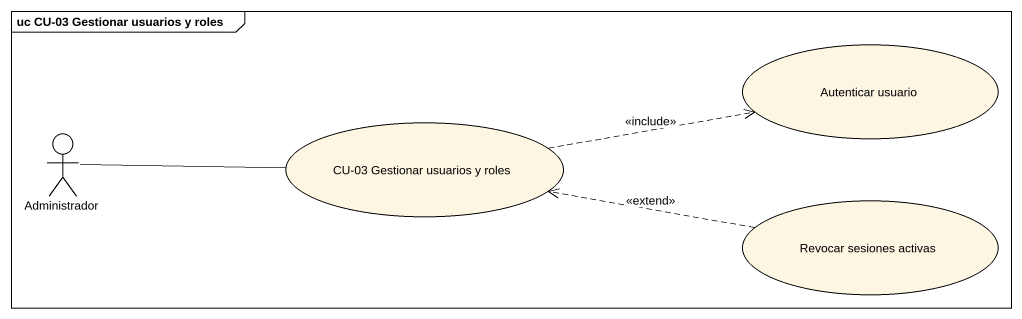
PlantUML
@startuml
mainframe uc CU-03 Gestionar usuarios y roles
usecase "Autenticar usuario" as Autenticar_usuario
usecase "CU-03 Gestionar usuarios y roles" as CU_03_Gestionar_usuarios_y
actor Administrador
usecase "Revocar sesiones activas" as Revocar_sesiones_activas
CU_03_Gestionar_usuarios_y .right.> Autenticar_usuario : <<include>>
Administrador -right- CU_03_Gestionar_usuarios_y
Revocar_sesiones_activas .left.> CU_03_Gestionar_usuarios_y : <<extend>>
@enduml
